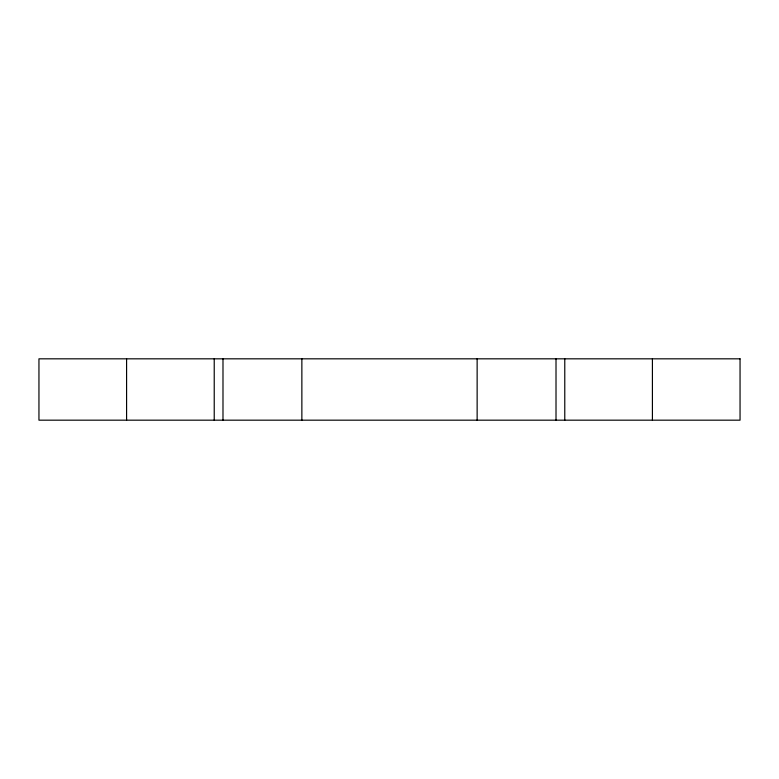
<?xml version="1.0" encoding="UTF-8"?>
<svg xmlns="http://www.w3.org/2000/svg" width="779" height="779" viewBox="0 0 779 779"><rect width="100%" height="100%" fill="white"/><g stroke="black" fill="none" stroke-linecap="round" stroke-linejoin="round"><path stroke-width="1.17" d="M652.413 358.827L652.413 420.173M564.775 358.827L564.775 420.173M556.011 358.827L556.011 420.173M477.137 358.827L477.137 420.173M301.863 358.827L301.863 420.173M222.989 358.827L222.989 420.173M214.225 358.827L214.225 420.173M126.588 358.827L126.588 420.173M740.05 358.827L38.95 358.827L38.95 420.173L740.05 420.173L740.05 358.827"/></g></svg>
